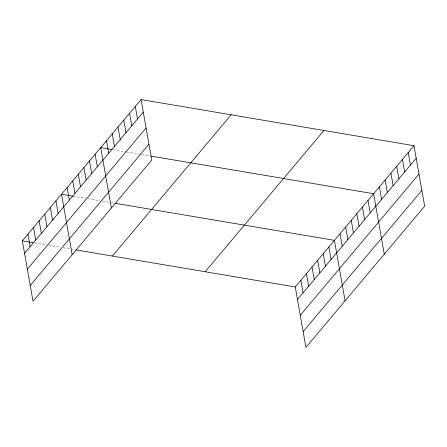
<?xml version="1.0" encoding="UTF-8"?>
<svg xmlns="http://www.w3.org/2000/svg" width="447" height="447" viewBox="0 0 447 447"><rect width="100%" height="100%" fill="white"/><g stroke="black" fill="none" stroke-linecap="round" stroke-linejoin="round"><path stroke-width="0.34" stroke-dasharray="2.23 1.68" d="M113.292 149.728L125.875 151.857M126.54 151.969L150.376 155.997M73.453 196.233L85.371 198.25M88.02 198.697L99.938 200.714M102.586 201.161L110.532 202.502M111.197 202.614L114.51 203.178M34.933 242.967L46.192 244.867M48.84 245.314L60.758 247.331M63.407 247.778L74.666 249.683"/><path stroke-width="0.67" d="M141.084 99.569L151.74 160.026L33.011 301.289L22.35 240.838L141.084 99.569L413.989 145.711L424.65 206.162L305.916 347.431L295.26 286.974L413.989 145.711M24.557 253.371L143.291 112.102M27.351 269.183L146.08 127.915M30.223 285.477L148.952 144.208M112.409 256.064L231.144 114.795M205.201 271.748L323.93 130.485M297.467 299.507L416.202 158.238M300.255 315.319L418.99 174.056M303.127 331.613L421.862 190.349M111.968 149.505L100.715 147.599L111.37 208.056M151.041 156.109L373.619 193.741L384.28 254.192M72.788 196.121L61.53 194.221L72.19 254.673M115.17 203.29L334.44 240.357L345.101 300.809M22.35 240.838L33.609 242.738M75.99 249.907L295.26 286.974M408.223 152.572L410.435 165.099M402.456 159.434L404.664 171.961M396.69 166.295L398.897 178.822M390.924 173.157L393.131 185.684M385.158 180.018L387.365 192.545M379.391 186.88L381.598 199.407M368.026 200.401L370.233 212.928M362.428 207.062L364.635 219.589M356.829 213.716L359.042 226.249M351.23 220.377L353.443 232.909M345.637 227.037L347.844 239.57M340.038 233.697L342.246 246.23M328.841 247.018L331.054 259.551M323.248 253.678L325.455 266.205M317.649 260.338L319.856 272.866M312.051 266.999L314.258 279.526M306.452 273.653L308.665 286.186M300.853 280.314L303.066 292.846M135.312 106.431L137.525 118.963M129.546 113.292L131.759 125.825M123.78 120.154L125.993 132.686M118.014 127.015L120.221 139.548M112.247 133.876L114.454 146.409M106.481 140.738L108.688 153.271M95.116 154.26L97.323 166.792M89.517 160.92L91.73 173.453M83.919 167.58L86.131 180.113M78.326 174.241L80.533 186.773M72.727 180.901L74.934 193.434M67.128 187.561L69.341 200.088M55.936 200.882L58.144 213.409M50.338 207.537L52.545 220.069M44.739 214.197L46.952 226.73M39.14 220.857L41.353 233.39M33.547 227.517L35.754 240.05M27.949 234.178L30.156 246.71"/></g></svg>
